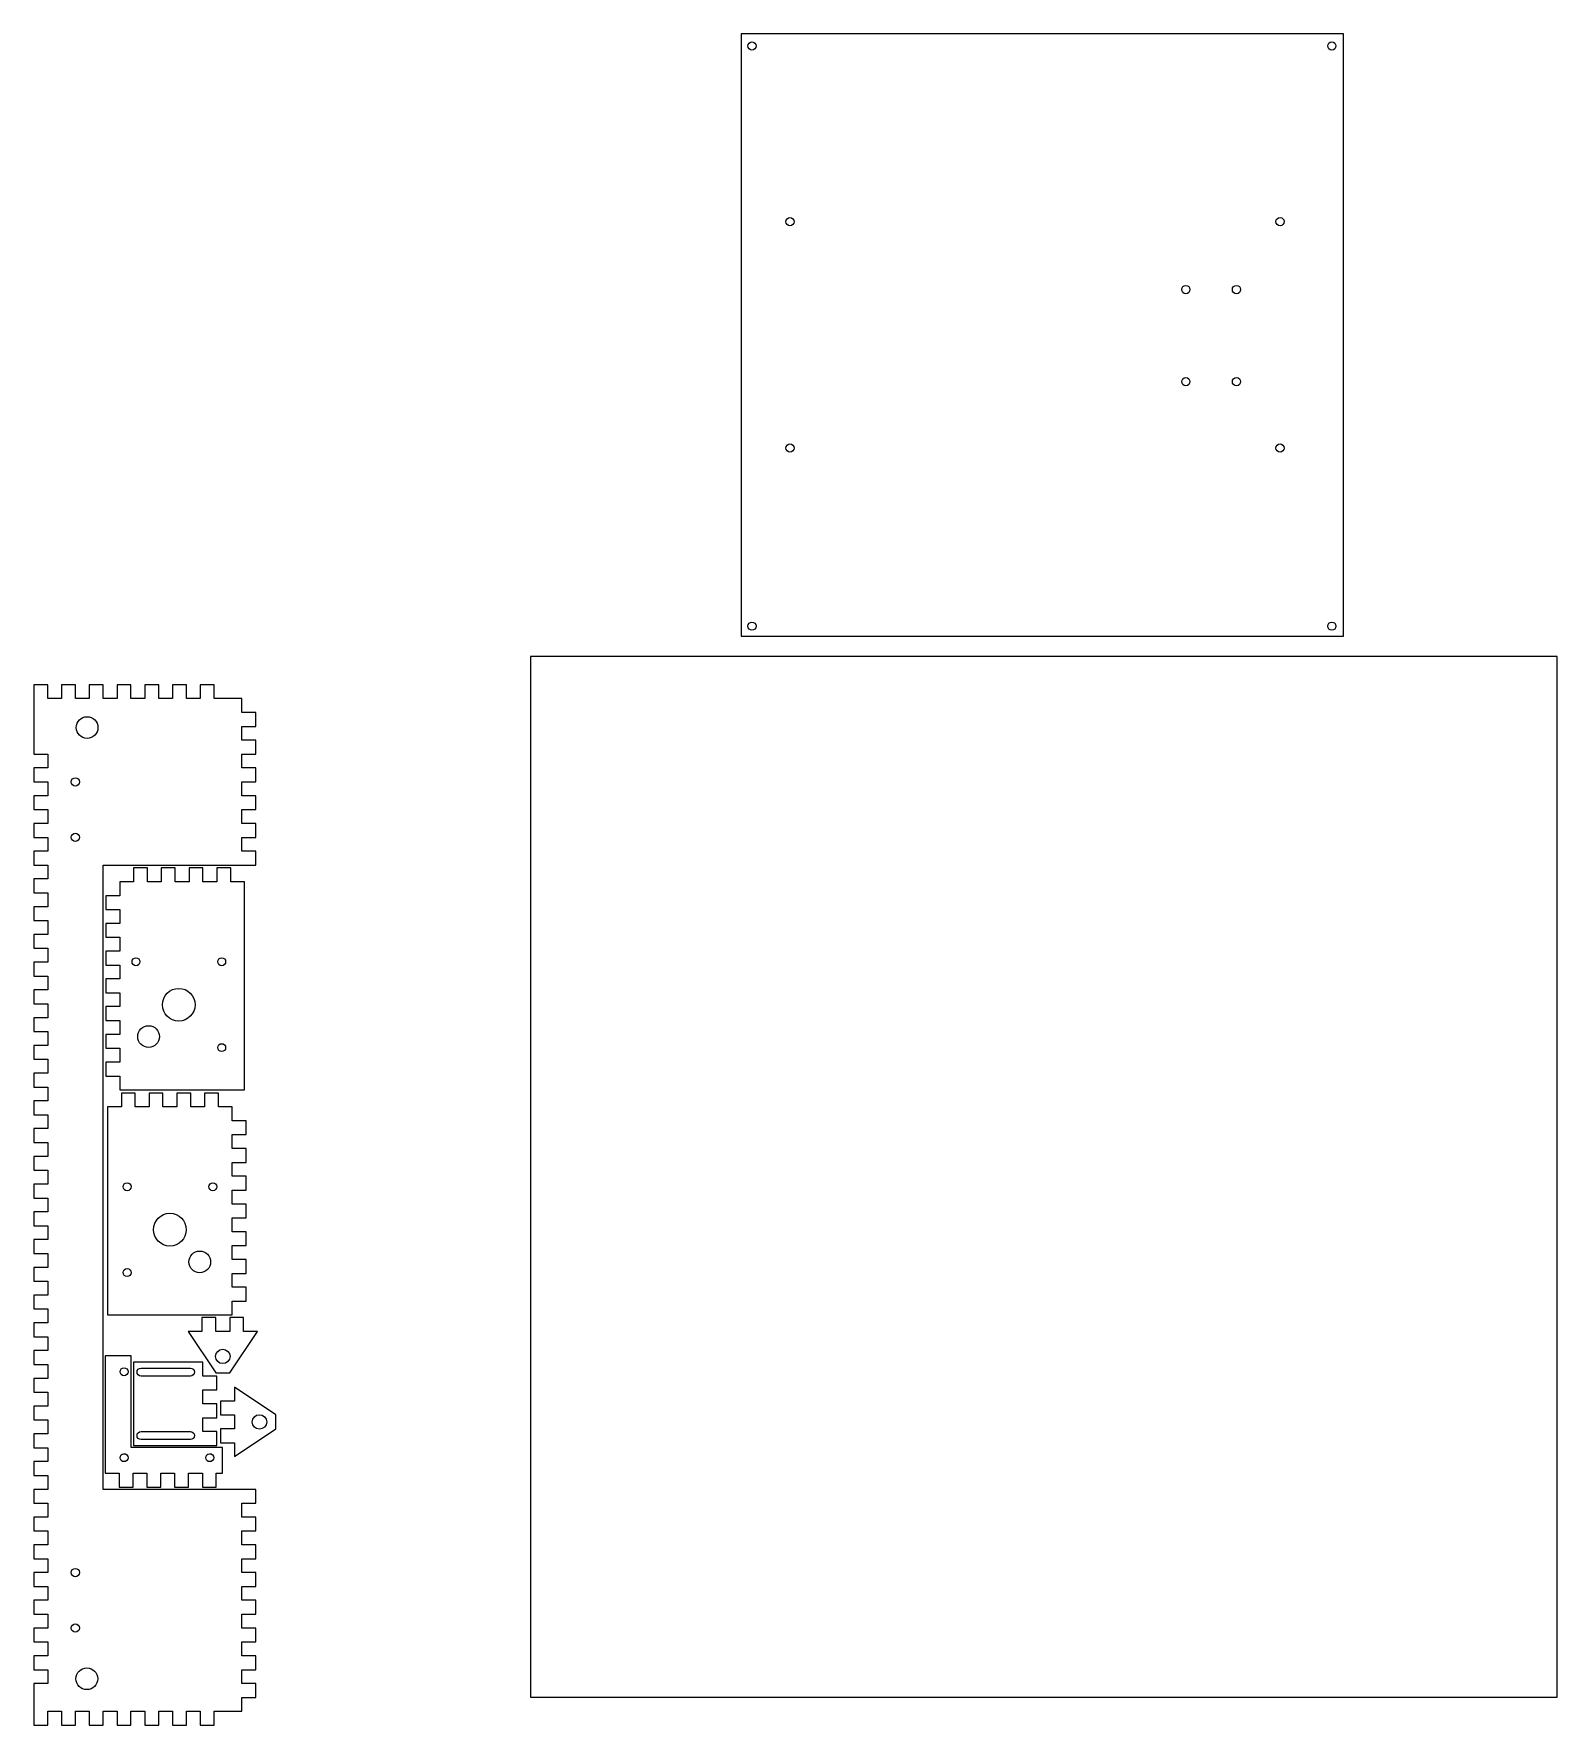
# Model space of a CAD drawing. Extents: x 9 to 1033, y 4 to 889.
# Drawn here: x 484 to 1033, y 4 to 614 of the extents above; entities that cross this region are included whole.
import ezdxf

# ---------------------------------------------------------------- set-up
doc = ezdxf.new("R2010")
doc.units = 0
doc.layers.add('Layer_1', color=7, linetype='CONTINUOUS')

msp = doc.modelspace()

# ---------------------------------------------------------------- linework, layer by layer
at = {"layer": 'Layer_1', "color": 7}
for points in [[(738.531472, 613.731028), (738.531472, 396.640403), (955.622083, 396.640403), (955.622083, 613.731028), (738.531472, 613.731028), (738.531472, 613.731028)], [(742.412028, 610.847084), (742.412028, 610.847084)], [(951.397584, 610.847084), (951.397584, 610.847084)], [(756.108611, 547.505819), (756.108611, 547.505819)], [(932.735639, 547.541097), (932.735639, 547.541097)], [(898.763139, 523.040681), (898.763139, 523.040681)], [(917.019361, 523.040681), (917.019361, 523.040681)], [(898.763139, 489.853111), (898.763139, 489.853111)], [(917.019361, 489.853111), (917.019361, 489.853111)], [(756.108611, 465.925958), (756.108611, 465.925958)], [(932.726806, 465.925958), (932.726806, 465.925958)], [(742.412028, 401.729222), (742.412028, 401.729222)], [(951.397584, 401.729222), (951.397584, 401.729222)], [(662.596028, 389.258528), (662.596028, 69.262625), (662.596028, 19.265194), (662.596028, 14.264584), (1032.598194, 14.264584), (1032.598194, 19.265194), (1032.598194, 69.262625), (1032.598194, 389.258528), (662.596028, 389.258528), (662.596028, 389.258528)], [(483.587778, 379.116167), (483.587778, 374.124361), (483.587778, 374.115556), (483.587778, 354.121875), (488.588417, 354.121875), (488.588417, 349.12125), (483.587778, 349.12125), (483.587778, 344.120625), (488.588417, 344.120625), (488.588417, 339.12), (483.587778, 339.12), (483.587778, 334.119375), (488.588417, 334.119375), (488.588417, 329.11875), (483.587778, 329.11875), (483.587778, 324.118125), (488.588417, 324.118125), (488.588417, 319.1175), (483.587778, 319.1175), (483.587778, 314.116875), (488.588417, 314.116875), (488.588417, 309.11625), (483.587778, 309.11625), (483.587778, 304.115625), (488.588417, 304.115625), (488.588417, 299.12382), (483.587778, 299.12382), (483.587778, 294.123195), (488.588417, 294.123195), (488.588417, 289.12257), (483.587778, 289.12257), (483.587778, 284.121945), (488.588417, 284.121945), (488.588417, 279.12132), (483.587778, 279.12132), (483.587778, 274.120695), (488.588417, 274.120695), (488.588417, 269.12007), (483.587778, 269.12007), (483.587778, 264.119445), (488.588417, 264.119445), (488.588417, 259.11882), (483.587778, 259.11882), (483.587778, 254.118195), (488.588417, 254.118195), (488.588417, 249.11757), (483.587778, 249.11757), (483.587778, 244.116945), (488.588417, 244.116945), (488.588417, 239.11632), (483.587778, 239.11632), (483.587778, 234.115695), (488.588417, 234.115695), (488.588417, 229.123889), (483.587778, 229.123889), (483.587778, 224.123264), (488.588417, 224.123264), (488.588417, 219.122639), (483.587778, 219.122639), (483.587778, 214.122014), (488.588417, 214.122014), (488.588417, 209.121389), (483.587778, 209.121389), (483.587778, 204.120764), (488.588417, 204.120764), (488.588417, 199.120139), (483.587778, 199.120139), (483.587778, 194.119514), (488.588417, 194.119514), (488.588417, 189.118889), (483.587778, 189.118889), (483.587778, 184.118264), (488.588417, 184.118264), (488.588417, 179.117639), (483.587778, 179.117639), (483.587778, 174.117014), (488.588417, 174.117014), (488.588417, 169.116389), (483.587778, 169.116389), (483.587778, 164.115764), (488.588417, 164.115764), (488.588417, 159.123959), (483.587778, 159.123959), (483.587778, 154.123334), (488.588417, 154.123334), (488.588417, 149.122709), (483.587778, 149.122709), (483.587778, 144.122084), (488.588417, 144.122084), (488.588417, 139.121459), (483.587778, 139.121459), (483.587778, 134.120834), (488.588417, 134.120834), (488.588417, 129.120209), (483.587778, 129.120209), (483.587778, 124.119584), (488.588417, 124.119584), (488.588417, 119.118959), (483.587778, 119.118959), (483.587778, 114.118334), (488.588417, 114.118334), (488.588417, 109.117709), (483.587778, 109.117709), (483.587778, 104.117084), (488.588417, 104.117084), (488.588417, 99.116459), (483.587778, 99.116459), (483.587778, 94.115834), (488.588417, 94.115834), (488.588417, 89.124028), (483.587778, 89.124028), (483.587778, 84.123403), (488.588417, 84.123403), (488.588417, 79.122778), (483.587778, 79.122778), (483.587778, 74.122153), (488.588417, 74.122153), (488.588417, 69.121528), (483.587778, 69.121528), (483.587778, 64.120903), (488.588417, 64.120903), (488.588417, 59.120278), (483.587778, 59.120278), (483.587778, 54.119653), (488.588417, 54.119653), (488.588417, 49.119028), (483.587778, 49.119028), (483.587778, 44.118403), (488.588417, 44.118403), (488.588417, 39.117778), (483.587778, 39.117778), (483.587778, 34.117153), (488.588417, 34.117153), (488.588417, 29.116528), (483.587778, 29.116528), (483.587778, 24.115903), (488.588417, 24.115903), (488.588417, 19.124097), (483.587778, 19.124097), (483.587778, 4.122208), (488.588417, 4.122208), (488.588417, 9.122847), (493.589028, 9.122847), (493.589028, 4.122208), (498.589639, 4.122208), (498.589639, 9.122847), (503.590278, 9.122847), (503.590278, 4.122208), (508.590917, 4.122208), (508.590917, 9.122847), (513.591528, 9.122847), (513.591528, 4.122208), (518.592139, 4.122208), (518.592139, 9.122847), (523.592778, 9.122847), (523.592778, 4.122208), (528.593417, 4.122208), (528.593417, 9.122847), (533.594028, 9.122847), (533.594028, 4.122208), (538.594639, 4.122208), (538.594639, 9.122847), (543.595278, 9.122847), (543.595278, 4.122208), (548.587083, 4.122208), (548.587083, 9.122847), (553.587694, 9.122847), (558.588333, 9.122847), (558.588333, 14.123487), (563.588972, 14.123487), (563.588972, 19.124097), (558.588333, 19.124097), (558.588333, 24.115903), (563.588972, 24.115903), (563.588972, 29.116528), (558.588333, 29.116528), (558.588333, 34.117153), (563.588972, 34.117153), (563.588972, 39.117778), (558.588333, 39.117778), (558.588333, 44.118403), (563.588972, 44.118403), (563.588972, 49.119028), (558.588333, 49.119028), (558.588333, 54.119653), (563.588972, 54.119653), (563.588972, 59.120278), (558.588333, 59.120278), (558.588333, 64.120903), (563.588972, 64.120903), (563.588972, 69.121528), (558.588333, 69.121528), (558.588333, 74.122153), (563.588972, 74.122153), (563.588972, 79.122778), (558.588333, 79.122778), (558.588333, 84.123403), (563.588972, 84.123403), (563.588972, 89.124028), (558.588333, 89.124028), (508.582083, 89.124028), (508.582083, 259.11882), (508.582083, 279.12132), (508.582083, 284.121945), (508.582083, 289.12257), (508.582083, 294.123195), (508.582083, 314.116875), (563.588972, 314.116875), (563.588972, 319.1175), (558.588333, 319.1175), (558.588333, 324.118125), (563.588972, 324.118125), (563.588972, 329.11875), (558.588333, 329.11875), (558.588333, 334.119375), (563.588972, 334.119375), (563.588972, 339.12), (558.588333, 339.12), (558.588333, 344.120625), (563.588972, 344.120625), (563.588972, 349.12125), (558.588333, 349.12125), (558.588333, 354.121875), (563.588972, 354.121875), (563.588972, 359.1225), (558.588333, 359.1225), (558.588333, 364.123125), (563.588972, 364.123125), (563.588972, 369.12375), (558.588333, 369.12375), (558.588333, 374.115556), (548.587083, 374.115556), (548.587083, 374.124361), (548.587083, 379.116167), (543.586472, 379.116167), (543.586472, 374.115542), (538.594639, 374.115542), (538.594639, 374.124347), (538.58589, 374.124347), (538.58589, 379.116153), (533.585251, 379.116153), (533.585251, 374.115528), (528.593473, 374.115528), (528.593473, 374.124333), (528.584724, 374.124333), (528.584724, 379.116138), (523.584114, 379.116138), (523.584114, 374.115513), (518.59228, 374.115513), (518.59228, 374.124319), (518.583531, 374.124319), (518.583531, 379.116124), (513.582892, 379.116124), (513.582892, 374.115499), (508.591114, 374.115499), (508.591114, 374.124305), (508.582366, 374.124305), (508.582366, 379.11611), (503.59056, 379.11611), (503.59056, 374.124305), (503.59056, 374.115499), (498.589921, 374.115499), (498.589921, 379.116124), (493.58931, 379.116124), (493.58931, 374.115499), (488.588699, 374.115499), (488.588699, 374.124305), (488.588699, 379.11611), (483.58806, 379.11611), (483.587778, 379.116167)], [(502.787694, 367.606792), (502.787694, 367.606792)], [(498.554361, 345.611097), (498.554361, 345.611097)], [(498.554361, 325.626236), (498.554361, 325.626236)], [(519.535833, 313.093806), (519.535833, 308.093181), (514.535194, 308.093181), (514.535194, 303.092556), (509.534583, 303.092556), (509.534583, 298.091931), (514.535194, 298.091931), (514.535194, 293.100125), (514.535194, 293.091306), (509.534583, 293.091306), (509.534583, 288.0995), (514.535194, 288.0995), (514.535194, 283.098875), (509.534583, 283.098875), (509.534583, 278.09825), (514.535194, 278.09825), (514.535194, 273.097625), (509.534583, 273.097625), (509.534583, 268.097), (514.535194, 268.097), (514.535194, 263.096375), (509.534583, 263.096375), (509.534583, 258.09575), (514.535194, 258.09575), (514.535194, 253.095125), (509.534583, 253.095125), (509.534583, 248.0945), (514.535194, 248.0945), (514.535194, 243.093875), (509.534583, 243.093875), (509.534583, 238.09325), (514.535194, 238.09325), (514.535194, 233.092625), (559.532028, 233.092625), (559.532028, 238.09325), (559.532028, 293.100125), (559.532028, 308.093181), (554.531389, 308.093181), (554.531389, 313.093806), (549.53075, 313.093806), (549.53075, 308.093181), (544.530139, 308.093181), (544.530139, 313.093806), (539.529528, 313.093806), (539.529528, 308.093181), (534.528889, 308.093181), (534.528889, 313.093806), (529.52825, 313.093806), (529.52825, 308.093181), (524.527639, 308.093181), (524.527639, 313.093806), (519.535833, 313.093806), (519.535833, 313.093806)], [(520.408972, 280.708806), (520.408972, 280.708806)], [(551.294639, 280.708806), (551.294639, 280.708806)], [(535.816528, 269.693319), (535.816528, 269.693319)], [(524.959806, 256.208389), (524.959806, 256.208389)], [(551.294639, 249.752556), (551.294639, 249.752556)], [(515.126111, 231.963736), (515.126111, 226.963111), (510.125472, 226.963111), (510.125472, 211.961236), (510.125472, 166.964431), (510.125472, 151.962556), (555.122306, 151.962556), (555.122306, 156.963181), (560.122917, 156.963181), (560.122917, 161.963806), (555.122306, 161.963806), (555.122306, 166.964431), (560.122917, 166.964431), (560.122917, 171.965056), (555.122306, 171.965056), (555.122306, 176.965681), (560.122917, 176.965681), (560.122917, 181.966306), (555.122306, 181.966306), (555.122306, 186.966931), (560.122917, 186.966931), (560.122917, 191.967556), (555.122306, 191.967556), (555.122306, 196.968181), (560.122917, 196.968181), (560.122917, 201.968806), (555.122306, 201.968806), (555.122306, 206.969431), (560.122917, 206.969431), (560.122917, 211.961236), (555.122306, 211.961236), (555.122306, 216.961861), (560.122917, 216.961861), (560.122917, 221.962486), (555.122306, 221.962486), (555.122306, 226.963111), (550.121667, 226.963111), (550.121667, 231.963736), (545.129861, 231.963736), (545.129861, 226.963111), (540.12925, 226.963111), (540.12925, 231.963736), (535.128611, 231.963736), (535.128611, 226.963111), (530.127972, 226.963111), (530.127972, 231.963736), (525.127361, 231.963736), (525.127361, 226.963111), (520.12675, 226.963111), (520.12675, 231.963736), (515.126111, 231.963736), (515.126111, 231.963736)], [(517.216305, 199.622833), (517.216305, 199.622833)], [(548.102028, 199.622833), (548.102028, 199.622833)], [(532.623889, 188.607347), (532.623889, 188.607347)], [(543.374806, 174.990125), (543.374806, 174.990125)], [(517.216305, 168.666583), (517.216305, 168.666583)], [(544.177361, 151.071792), (544.177361, 146.071167), (539.17675, 146.071167), (549.177972, 131.069292), (554.178611, 131.069292), (564.179861, 146.071167), (559.17925, 146.071167), (559.17925, 151.071792), (554.178611, 151.071792), (554.178611, 146.071167), (549.177972, 146.071167), (549.177972, 151.071792), (544.177361, 151.071792), (544.177361, 151.071792)], [(509.340556, 137.216444), (509.340556, 94.918389), (514.341195, 94.918389), (514.341195, 89.917764), (519.341806, 89.917764), (519.341806, 94.918389), (524.342416, 94.918389), (524.342416, 89.917764), (529.343056, 89.917764), (529.343056, 94.918389), (534.343695, 94.918389), (534.343695, 89.917764), (539.344306, 89.917764), (539.344306, 94.918389), (544.344916, 94.918389), (544.344916, 89.917764), (549.345556, 89.917764), (549.345556, 94.918389), (551.638611, 94.918389), (551.638611, 104.222903), (518.645084, 104.222903), (518.645084, 137.216444), (509.340556, 137.216444), (509.340556, 137.216444)], [(519.535833, 134.958667), (519.535833, 104.954917), (544.538972, 104.954917), (549.539583, 104.954917), (549.539583, 109.955542), (544.538972, 109.955542), (544.538972, 114.956167), (549.539583, 114.956167), (549.539583, 119.956792), (544.538972, 119.956792), (544.538972, 124.957417), (549.539583, 124.957417), (549.539583, 129.958042), (544.538972, 129.958042), (544.538972, 134.958667), (519.535833, 134.958667), (519.535833, 134.958667)], [(551.691528, 139.624153), (551.691528, 139.624153)], [(516.113889, 132.956653), (516.113889, 132.956653)], [(522.22575, 132.850819), (540.00575, 132.850819)], [(522.22575, 132.850819), (522.22575, 132.850819)], [(540.00575, 129.940403), (522.22575, 129.940403)], [(555.854306, 125.936375), (555.854306, 120.93575), (550.853695, 120.93575), (550.853695, 115.935125), (555.854306, 115.935125), (555.854306, 110.9345), (550.853695, 110.9345), (550.853695, 105.933875), (555.854306, 105.933875), (555.854306, 100.93325), (570.856195, 110.9345), (570.856195, 115.935125), (555.854306, 125.936375), (555.854306, 125.936375)], [(564.903056, 116.0145), (564.903056, 116.0145)], [(522.22575, 109.973181), (540.00575, 109.973181)], [(522.22575, 109.973181), (522.22575, 109.973181)], [(540.00575, 107.062764), (522.22575, 107.062764)], [(515.963972, 101.973944), (515.963972, 101.973944)], [(546.840833, 101.973944), (546.840833, 101.973944)], [(498.554361, 60.628389), (498.554361, 60.628389)], [(498.554361, 40.625889), (498.554361, 40.625889)], [(502.699528, 24.786167), (502.699528, 24.786167)]]:
    msp.add_lwpolyline(points, dxfattribs=at)
for points in [[(740.921528, 609.356583), (740.921528, 610.177455), (741.591156, 610.847084), (742.412028, 610.847084)], [(742.412028, 610.847084), (743.232871, 610.847084), (743.893695, 610.177455), (743.893695, 609.356583)], [(949.907083, 609.356583), (949.907083, 610.177455), (950.576712, 610.847084), (951.397584, 610.847084)], [(951.397584, 610.847084), (952.218455, 610.847084), (952.87925, 610.177455), (952.87925, 609.356583)], [(742.412028, 607.874917), (741.591156, 607.874917), (740.921528, 608.53574), (740.921528, 609.356583)], [(743.893695, 609.356583), (743.893695, 608.53574), (743.232871, 607.874917), (742.412028, 607.874917)], [(951.397584, 607.874917), (950.576712, 607.874917), (949.907083, 608.53574), (949.907083, 609.356583)], [(952.87925, 609.356583), (952.87925, 608.53574), (952.218455, 607.874917), (951.397584, 607.874917)], [(754.626944, 546.024153), (754.626944, 546.845005), (755.287683, 547.505819), (756.108611, 547.505819)], [(756.108611, 544.533667), (755.287683, 544.533667), (754.626944, 545.203301), (754.626944, 546.024153)], [(756.108611, 547.505819), (756.929454, 547.505819), (757.599083, 546.845005), (757.599083, 546.024153)], [(757.599083, 546.024153), (757.599083, 545.203301), (756.929454, 544.533667), (756.108611, 544.533667)], [(931.245139, 546.059431), (931.245139, 546.880282), (931.914768, 547.541097), (932.735639, 547.541097)], [(932.735639, 544.568944), (931.914768, 544.568944), (931.245139, 545.238579), (931.245139, 546.059431)], [(932.735639, 547.541097), (933.556511, 547.541097), (934.217306, 546.880282), (934.217306, 546.059431)], [(934.217306, 546.059431), (934.217306, 545.238579), (933.556511, 544.568944), (932.735639, 544.568944)], [(897.281472, 521.559014), (897.281472, 522.379866), (897.942268, 523.040681), (898.763139, 523.040681)], [(898.763139, 520.068528), (897.942268, 520.068528), (897.281472, 520.738162), (897.281472, 521.559014)], [(898.763139, 523.040681), (899.584011, 523.040681), (900.253611, 522.379866), (900.253611, 521.559014)], [(900.253611, 521.559014), (900.253611, 520.738162), (899.584011, 520.068528), (898.763139, 520.068528)], [(915.528889, 521.559014), (915.528889, 522.379866), (916.198518, 523.040681), (917.019361, 523.040681)], [(917.019361, 520.068528), (916.198518, 520.068528), (915.528889, 520.738162), (915.528889, 521.559014)], [(917.019361, 523.040681), (917.840261, 523.040681), (918.501028, 522.379866), (918.501028, 521.559014)], [(918.501028, 521.559014), (918.501028, 520.738162), (917.840261, 520.068528), (917.019361, 520.068528)], [(897.281472, 488.362625), (897.281472, 489.183468), (897.942268, 489.853111), (898.763139, 489.853111)], [(898.763139, 486.880958), (897.942268, 486.880958), (897.281472, 487.541782), (897.281472, 488.362625)], [(898.763139, 489.853111), (899.584011, 489.853111), (900.253611, 489.183468), (900.253611, 488.362625)], [(900.253611, 488.362625), (900.253611, 487.541782), (899.584011, 486.880958), (898.763139, 486.880958)], [(915.528889, 488.362625), (915.528889, 489.183468), (916.198518, 489.853111), (917.019361, 489.853111)], [(917.019361, 486.880958), (916.198518, 486.880958), (915.528889, 487.541782), (915.528889, 488.362625)], [(917.019361, 489.853111), (917.840261, 489.853111), (918.501028, 489.183468), (918.501028, 488.362625)], [(918.501028, 488.362625), (918.501028, 487.541782), (917.840261, 486.880958), (917.019361, 486.880958)], [(754.626944, 464.435472), (754.626944, 465.2564), (755.287683, 465.925958), (756.108611, 465.925958)], [(756.108611, 462.953806), (755.287683, 462.953806), (754.626944, 463.614629), (754.626944, 464.435472)], [(756.108611, 465.925958), (756.929454, 465.925958), (757.599083, 465.2564), (757.599083, 464.435472)], [(757.599083, 464.435472), (757.599083, 463.614629), (756.929454, 462.953806), (756.108611, 462.953806)], [(931.236305, 464.435472), (931.236305, 465.2564), (931.905934, 465.925958), (932.726806, 465.925958)], [(932.726806, 462.953806), (931.905934, 462.953806), (931.236305, 463.614629), (931.236305, 464.435472)], [(932.726806, 465.925958), (933.547649, 465.925958), (934.208472, 465.2564), (934.208472, 464.435472)], [(934.208472, 464.435472), (934.208472, 463.614629), (933.547649, 462.953806), (932.726806, 462.953806)], [(740.921528, 400.238736), (740.921528, 401.059579), (741.591156, 401.729222), (742.412028, 401.729222)], [(742.412028, 398.757069), (741.591156, 398.757069), (740.921528, 399.417893), (740.921528, 400.238736)], [(742.412028, 401.729222), (743.232871, 401.729222), (743.893695, 401.059579), (743.893695, 400.238736)], [(743.893695, 400.238736), (743.893695, 399.417893), (743.232871, 398.757069), (742.412028, 398.757069)], [(949.907083, 400.238736), (949.907083, 401.059579), (950.576712, 401.729222), (951.397584, 401.729222)], [(951.397584, 398.757069), (950.576712, 398.757069), (949.907083, 399.417893), (949.907083, 400.238736)], [(951.397584, 401.729222), (952.218455, 401.729222), (952.87925, 401.059579), (952.87925, 400.238736)], [(952.87925, 400.238736), (952.87925, 399.417893), (952.218455, 398.757069), (951.397584, 398.757069)], [(498.871861, 363.690958), (498.871861, 365.853362), (500.62511, 367.606792), (502.787694, 367.606792)], [(502.787694, 367.606792), (504.950137, 367.606792), (506.703528, 365.853362), (506.703528, 363.690958)], [(502.787694, 359.775125), (500.62511, 359.775125), (498.871861, 361.528555), (498.871861, 363.690958)], [(506.703528, 363.690958), (506.703528, 361.528555), (504.950137, 359.775125), (502.787694, 359.775125)], [(497.055084, 344.111792), (497.055084, 344.940227), (497.725869, 345.611097), (498.554361, 345.611097)], [(498.554361, 342.612486), (497.725869, 342.612486), (497.055084, 343.283357), (497.055084, 344.111792)], [(498.554361, 345.611097), (499.38257, 345.611097), (500.053695, 344.940227), (500.053695, 344.111792)], [(500.053695, 344.111792), (500.053695, 343.283357), (499.38257, 342.612486), (498.554361, 342.612486)], [(497.055084, 324.126931), (497.055084, 324.955366), (497.725869, 325.626236), (498.554361, 325.626236)], [(498.554361, 322.627625), (497.725869, 322.627625), (497.055084, 323.298495), (497.055084, 324.126931)], [(498.554361, 325.626236), (499.38257, 325.626236), (500.053695, 324.955366), (500.053695, 324.126931)], [(500.053695, 324.126931), (500.053695, 323.298495), (499.38257, 322.627625), (498.554361, 322.627625)], [(518.971389, 279.271236), (518.971389, 280.063152), (519.617057, 280.708806), (520.408972, 280.708806)], [(520.408972, 280.708806), (521.200888, 280.708806), (521.837694, 280.063152), (521.837694, 279.271236)], [(549.857083, 279.271236), (549.857083, 280.063152), (550.502751, 280.708806), (551.294639, 280.708806)], [(551.294639, 280.708806), (552.086582, 280.708806), (552.723417, 280.063152), (552.723417, 279.271236)], [(520.408972, 277.833667), (519.617029, 277.833667), (518.971389, 278.479321), (518.971389, 279.271236)], [(521.837694, 279.271236), (521.837694, 278.479321), (521.200888, 277.833667), (520.408972, 277.833667)], [(551.294639, 277.833667), (550.502723, 277.833667), (549.857083, 278.479321), (549.857083, 279.271236)], [(552.723417, 279.271236), (552.723417, 278.479321), (552.086582, 277.833667), (551.294639, 277.833667)], [(529.925139, 263.793111), (529.925139, 267.048629), (532.561094, 269.693319), (535.816528, 269.693319)], [(535.816528, 269.693319), (539.071961, 269.693319), (541.71675, 267.048629), (541.71675, 263.793111)], [(535.816528, 257.901722), (532.561094, 257.901722), (529.925139, 260.537734), (529.925139, 263.793111)], [(541.71675, 263.793111), (541.71675, 260.537734), (539.071961, 257.901722), (535.816528, 257.901722)], [(521.043972, 252.292556), (521.043972, 254.45497), (522.797363, 256.208389), (524.959806, 256.208389)], [(524.959806, 256.208389), (527.122221, 256.208389), (528.875639, 254.45497), (528.875639, 252.292556)], [(524.959806, 248.376722), (522.797363, 248.376722), (521.043972, 250.130141), (521.043972, 252.292556)], [(528.875639, 252.292556), (528.875639, 250.130141), (527.122221, 248.376722), (524.959806, 248.376722)], [(549.857083, 248.314986), (549.857083, 249.106902), (550.502751, 249.752556), (551.294639, 249.752556)], [(551.294639, 246.886236), (550.502723, 246.886236), (549.857083, 247.523071), (549.857083, 248.314986)], [(551.294639, 249.752556), (552.086582, 249.752556), (552.723417, 249.106902), (552.723417, 248.314986)], [(552.723417, 248.314986), (552.723417, 247.523071), (552.086582, 246.886236), (551.294639, 246.886236)], [(515.77875, 198.185264), (515.77875, 198.977208), (516.42439, 199.622833), (517.216305, 199.622833)], [(517.216305, 196.747694), (516.42439, 196.747694), (515.77875, 197.393348), (515.77875, 198.185264)], [(517.216305, 199.622833), (518.008221, 199.622833), (518.645084, 198.977208), (518.645084, 198.185264)], [(518.645084, 198.185264), (518.645084, 197.393348), (518.008221, 196.747694), (517.216305, 196.747694)], [(546.664444, 198.185264), (546.664444, 198.977208), (547.310084, 199.622833), (548.102028, 199.622833)], [(548.102028, 196.747694), (547.310084, 196.747694), (546.664444, 197.393348), (546.664444, 198.185264)], [(548.102028, 199.622833), (548.893915, 199.622833), (549.53075, 198.977208), (549.53075, 198.185264)], [(549.53075, 198.185264), (549.53075, 197.393348), (548.893915, 196.747694), (548.102028, 196.747694)], [(526.7325, 182.707139), (526.7325, 185.962742), (529.368456, 188.607347), (532.623889, 188.607347)], [(532.623889, 188.607347), (535.879322, 188.607347), (538.524083, 185.962742), (538.524083, 182.707139)], [(532.623889, 176.81575), (529.368456, 176.81575), (526.7325, 179.451847), (526.7325, 182.707139)], [(538.524083, 182.707139), (538.524083, 179.451847), (535.879322, 176.81575), (532.623889, 176.81575)], [(539.458972, 171.074292), (539.458972, 173.236707), (541.212363, 174.990125), (543.374806, 174.990125)], [(543.374806, 167.158458), (541.212363, 167.158458), (539.458972, 168.911849), (539.458972, 171.074292)], [(543.374806, 174.990125), (545.537192, 174.990125), (547.290639, 173.236707), (547.290639, 171.074292)], [(547.290639, 171.074292), (547.290639, 168.911849), (545.537192, 167.158458), (543.374806, 167.158458)], [(515.77875, 167.229014), (515.77875, 168.020929), (516.42439, 168.666583), (517.216305, 168.666583)], [(517.216305, 165.800264), (516.42439, 165.800264), (515.77875, 166.43707), (515.77875, 167.229014)], [(517.216305, 168.666583), (518.008221, 168.666583), (518.645084, 168.020929), (518.645084, 167.229014)], [(518.645084, 167.229014), (518.645084, 166.43707), (518.008221, 165.800264), (517.216305, 165.800264)], [(549.098611, 137.022417), (549.098611, 138.458363), (550.255581, 139.624153), (551.691528, 139.624153)], [(551.691528, 134.420681), (550.255581, 134.420681), (549.098611, 135.58647), (549.098611, 137.022417)], [(551.691528, 139.624153), (553.127474, 139.624153), (554.29325, 138.458363), (554.29325, 137.022417)], [(554.29325, 137.022417), (554.29325, 135.58647), (553.127474, 134.420681), (551.691528, 134.420681)], [(514.676305, 131.519083), (514.676305, 132.313003), (515.31997, 132.956653), (516.113889, 132.956653)], [(516.113889, 130.081514), (515.31997, 130.081514), (514.676305, 130.725164), (514.676305, 131.519083)], [(516.113889, 132.956653), (516.907808, 132.956653), (517.551472, 132.313003), (517.551472, 131.519083)], [(517.551472, 131.519083), (517.551472, 130.725164), (516.907808, 130.081514), (516.113889, 130.081514)], [(520.770556, 131.395611), (520.770556, 132.203585), (521.417748, 132.850819), (522.22575, 132.850819)], [(522.22575, 129.940403), (521.417748, 129.940403), (520.770556, 130.587637), (520.770556, 131.395611)], [(540.00575, 132.850819), (540.813752, 132.850819), (541.460972, 132.203585), (541.460972, 131.395611)], [(541.460972, 131.395611), (541.460972, 130.587637), (540.813724, 129.940403), (540.00575, 129.940403)], [(562.301305, 113.421583), (562.301305, 114.857502), (563.467109, 116.0145), (564.903056, 116.0145)], [(564.903056, 116.0145), (566.339002, 116.0145), (567.504806, 114.857502), (567.504806, 113.421583)], [(520.770556, 108.517972), (520.770556, 109.325946), (521.417748, 109.973181), (522.22575, 109.973181)], [(540.00575, 109.973181), (540.813752, 109.973181), (541.460972, 109.325946), (541.460972, 108.517972)], [(564.903056, 110.819847), (563.467109, 110.819847), (562.301305, 111.985637), (562.301305, 113.421583)], [(567.504806, 113.421583), (567.504806, 111.985637), (566.339002, 110.819847), (564.903056, 110.819847)], [(522.22575, 107.062764), (521.417748, 107.062764), (520.770556, 107.709998), (520.770556, 108.517972)], [(541.460972, 108.517972), (541.460972, 107.709998), (540.813724, 107.062764), (540.00575, 107.062764)], [(514.676305, 100.536375), (514.676305, 101.280651), (515.239056, 101.900341), (515.963972, 101.973944)], [(516.113889, 99.098806), (515.31997, 99.098806), (514.676305, 99.742399), (514.676305, 100.536375)], [(515.963972, 101.973944), (516.012261, 101.978742), (516.064274, 101.973944), (516.113889, 101.973944)], [(516.113889, 101.973944), (516.907808, 101.973944), (517.551472, 101.330294), (517.551472, 100.536375)], [(517.551472, 100.536375), (517.551472, 99.742399), (516.907808, 99.098806), (516.113889, 99.098806)], [(545.553194, 100.536375), (545.553194, 101.280651), (546.115946, 101.900341), (546.840833, 101.973944)], [(546.99075, 99.098806), (546.196802, 99.098806), (545.553194, 99.742399), (545.553194, 100.536375)], [(546.840833, 101.973944), (546.88915, 101.978742), (546.941107, 101.973944), (546.99075, 101.973944)], [(546.99075, 101.973944), (547.784697, 101.973944), (548.428333, 101.330294), (548.428333, 100.536375)], [(548.428333, 100.536375), (548.428333, 99.742399), (547.784669, 99.098806), (546.99075, 99.098806)], [(497.055084, 59.129083), (497.055084, 59.95749), (497.725869, 60.628389), (498.554361, 60.628389)], [(498.554361, 57.629778), (497.725869, 57.629778), (497.055084, 58.300648), (497.055084, 59.129083)], [(498.554361, 60.628389), (499.38257, 60.628389), (500.053695, 59.95749), (500.053695, 59.129083)], [(500.053695, 59.129083), (500.053695, 58.300648), (499.38257, 57.629778), (498.554361, 57.629778)], [(497.055084, 39.126583), (497.055084, 39.95499), (497.725869, 40.625889), (498.554361, 40.625889)], [(498.554361, 37.627278), (497.725869, 37.627278), (497.055084, 38.298148), (497.055084, 39.126583)], [(498.554361, 40.625889), (499.38257, 40.625889), (500.053695, 39.95499), (500.053695, 39.126583)], [(500.053695, 39.126583), (500.053695, 38.298148), (499.38257, 37.627278), (498.554361, 37.627278)], [(498.783695, 20.870333), (498.783695, 23.03272), (500.537085, 24.786167), (502.699528, 24.786167)], [(502.699528, 24.786167), (504.862028, 24.786167), (506.615361, 23.03272), (506.615361, 20.870333)], [(502.699528, 16.9545), (500.537085, 16.9545), (498.783695, 18.707918), (498.783695, 20.870333)], [(506.615361, 20.870333), (506.615361, 18.707918), (504.862028, 16.9545), (502.699528, 16.9545)]]:
    msp.add_open_spline(points, degree=3, dxfattribs=at)

doc.saveas('drawing.dxf')
